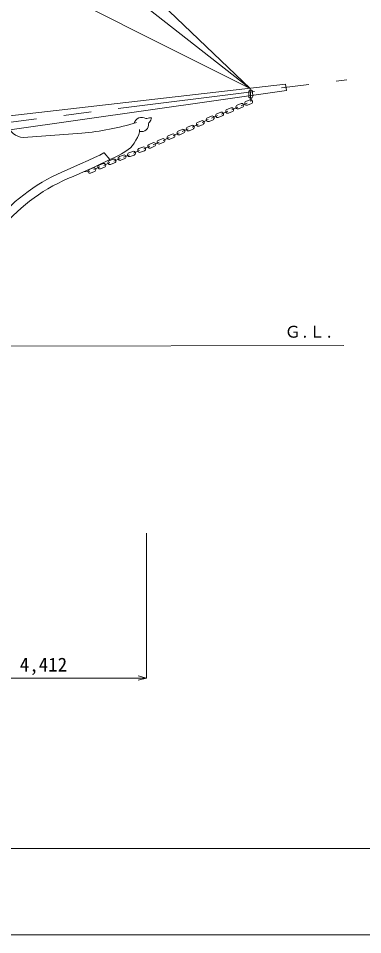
# Model space of a CAD drawing. Units: millimetres, scale not verified. Extents: x -51050 to 51050, y -29700 to 29700.
# Drawn here: x 30056 to 38024, y -29700 to -8471 of the extents above; entities that cross this region are included whole.
import ezdxf
from ezdxf.enums import TextEntityAlignment as Align

# ---------------------------------------------------------------- set-up
doc = ezdxf.new("R2010")
doc.units = ezdxf.units.MM
doc.header["$LTSCALE"] = 100
doc.linetypes.add('USER1', pattern=[50.8, 31.75, -6.35, 6.35, -6.35])
for name, color, linetype, lineweight in [('0-0_GL', 7, 'Continuous', 18), ('0-2_sunpou', 7, 'Continuous', 18), ('0-3_keijou', 7, 'Continuous', 18), ('0-4_frame', 7, 'Continuous', 18), ('0-6_center', 7, 'USER1', 18)]:
    doc.layers.add(name, color=color, linetype=linetype, lineweight=lineweight)
doc.layers.add('0-5_text', color=7, linetype='Continuous')
doc.styles.add('ＭＳ ゴシック', font='')
doc.styles.get('ＭＳ ゴシック').set_extended_font_data('MS Gothic')

msp = doc.modelspace()

# ---------------------------------------------------------------- linework, layer by layer
at = {"layer": '0-0_GL'}
msp.add_line((28604.2, -16071.4), (37585.1, -16053.9), dxfattribs=at)
at = {"layer": '0-2_sunpou'}
for p, q in [((33019.6, -20395.3), (33019.6, -23753.6)), ((33019.6, -23753.6), (-42024.4, -23753.6)), ((33019.6, -23753.6), (32826.4, -23701.9)), ((33019.6, -23753.6), (32826.4, -23805.4))]:
    msp.add_line(p, q, dxfattribs=at)
at = {"layer": '0-3_keijou'}
for p, q in [((27263.6, -11027.3), (36240.7, -9999.7)), ((29859.5, -11051.6), (36258.9, -10140.1)), ((35389.6, -10278.2), (35386.9, -10178.3)), ((35420.1, -10093.6), (35436.6, -10397.3)), ((35479.5, -10275.9), (35476.9, -10175.9)), ((36240.7, -9999.7), (36258.9, -10140.1)), ((35323, -10399.5), (35415.9, -10362.5)), ((34884.2, -10582.5), (34977.5, -10546.5)), ((34993.6, -10588.5), (35134.7, -10526.2)), ((35118, -10484.4), (35210.9, -10447.4)), ((35151.3, -10568), (35244.2, -10531)), ((35212.2, -10497.5), (35353.7, -10437.4)), ((35356.3, -10483.1), (35449.2, -10446.1)), ((34312.2, -10885.5), (34451.1, -10818.5)), ((34433.1, -10777.3), (34524.7, -10737.2)), ((34469.1, -10859.7), (34560.8, -10819.7)), ((34527.6, -10787.3), (34665.2, -10724.5)), ((34649.4, -10682.4), (34743.2, -10647.5)), ((34680.9, -10766.7), (34774.6, -10731.8)), ((34900.3, -10624.5), (34758.9, -10689.6)), ((34916.5, -10666.5), (35009.8, -10630.5)), ((33850.8, -11095), (33988.4, -11032.2)), ((33971.3, -10990.6), (34063.8, -10952.6)), ((34005.5, -11073.9), (34098, -11035.9)), ((34220.1, -10924.5), (34080.9, -10994.3)), ((34202.6, -10883), (34294.7, -10844)), ((34237.7, -10965.9), (34329.8, -10926.9)), ((30174.3, -11229.7), (31523.8, -11132.2)), ((33543.4, -11232.2), (33404.1, -11302)), ((33525.8, -11190.7), (33617.9, -11151.7)), ((33560.9, -11273.6), (33653, -11234.6)), ((33635.5, -11193.2), (33774.4, -11126.2)), ((33756.3, -11085), (33848, -11044.9)), ((33792.4, -11167.4), (33884, -11127.4)), ((32846.9, -11489.2), (32940.3, -11453.7)), ((32956.3, -11495.7), (33097.6, -11433.9)), ((33079.6, -11392.7), (33171.2, -11352.6)), ((33115.6, -11475.1), (33207.2, -11435.1)), ((33174.1, -11402.7), (33311.6, -11339.9)), ((33294.5, -11298.3), (33387.1, -11260.3)), ((33328.7, -11381.6), (33421.2, -11343.6)), ((32393.5, -11674.6), (32486.5, -11637.9)), ((32487.5, -11688), (32627.3, -11630.4)), ((32611.8, -11588.2), (32705.6, -11553.7)), ((32642.8, -11672.7), (32736.7, -11638.1)), ((32862.9, -11531.3), (32721.2, -11595.9)), ((32878.9, -11573.3), (32972.3, -11537.8)), ((31924.1, -11870.8), (32018, -11836.2)), ((32175.2, -11813.8), (32033.5, -11878.5)), ((32159.2, -11771.8), (32252.7, -11736.2)), ((32191.2, -11855.9), (32284.7, -11820.3)), ((32268.7, -11778.3), (32410, -11716.5)), ((32426.4, -11758.3), (32519.5, -11721.7)), ((31561.1, -12030.9), (31711.3, -12013.3)), ((31693.3, -11975.1), (31785.3, -11936)), ((31728.4, -12057.9), (31820.5, -12018.8)), ((31799.9, -11970.6), (31939.7, -11913)), ((31955.2, -11955.2), (32049.1, -11920.7))]:
    msp.add_line(p, q, dxfattribs=at)
for points in [[(11035.3, 13045.5), (11039.9, 12995.7), (11239.1, 13014.4), (35420.1, -10093.6), (11793.2, 8416.2)], [(35420.1, -10093.6), (11792.9, 1750), (28720.3, -10772.1)], [(33006, -10793.3), (33032.1, -10793.3), (33063.2, -10781.7), (33090.4, -10775.8), (33111.8, -10773.9), (33129.3, -10773.9), (33137.1, -10785.6), (33131.2, -10801.1), (33121.5, -10828.3), (33109.8, -10855.5), (33094.3, -10876.9), (33078.7, -10892.4), (33069.9, -10905.2)], [(32862, -11049.1), (32859.3, -11103.9), (32843, -11164.4), (32813.5, -11229.3), (32778.1, -11297.2), (32739.7, -11363.6), (32696.9, -11416.7), (32648.2, -11468.4), (32598, -11506.8), (32516.8, -11565.8), (32443, -11607.1), (32370.7, -11648.4), (32282.1, -11692.7), (32173.1, -11739.1), (32076.9, -11789), (31952.9, -11848.1), (31808.3, -11916.6), (31634, -11996.4), (31322.2, -12132.3)], [(32173.1, -11739.1), (32043.3, -11585.2), (32036, -11588.3), (31939.8, -11638.2), (31815.8, -11697.3), (31671.2, -11765.9), (31496.9, -11845.6), (31185.1, -11981.5)]]:
    msp.add_lwpolyline(points, dxfattribs=at)
for centre, radius, start, end in [((35431.9, -10177.1), 45, 1.50261, 181.50261), ((35339.6, -10441.3), 45, 111.72529, 291.72529), ((35434.6, -10277.1), 45, 181.50261, 1.50261), ((35432.5, -10404.3), 45, 291.72529, 111.72529), ((34900.3, -10624.5), 45, 111.05769, 291.05769), ((34993.6, -10588.5), 45, 291.05769, 111.05769), ((35134.7, -10526.2), 45, 111.72529, 291.72529), ((35227.6, -10489.2), 45, 291.72529, 111.72529), ((32909, -10944.8), 179.9, 57.36583, 166.58042), ((34451.1, -10818.5), 45, 113.61424, 293.61424), ((34542.7, -10778.5), 45, 293.61424, 113.61424), ((34665.2, -10724.5), 45, 110.42354, 290.42354), ((34758.9, -10689.6), 45, 290.42354, 110.42354), ((30187.9, -10838.6), 391.4, 190.94537, 268.0125), ((30944, -4760.1), 6398.5, 275.19896, 286.7753), ((32901.8, -10927), 169.4, 255.92217, 7.37231), ((33988.4, -11032.2), 45, 112.31249, 292.31249), ((34080.9, -10994.3), 45, 292.31249, 112.31249), ((34220.1, -10924.5), 45, 112.94664, 292.94664), ((34312.2, -10885.5), 45, 292.94664, 112.94664), ((33543.4, -11232.2), 45, 112.94664, 292.94664), ((33635.5, -11193.2), 45, 292.94664, 112.94664), ((33774.4, -11126.2), 45, 113.61424, 293.61424), ((33866, -11086.2), 45, 293.61424, 113.61424), ((32956.3, -11495.7), 45, 290.83491, 110.83491), ((33097.6, -11433.9), 45, 113.61424, 293.61424), ((33189.2, -11393.8), 45, 293.61424, 113.61424), ((33311.6, -11339.9), 45, 112.31249, 292.31249), ((33404.1, -11302), 45, 292.31249, 112.31249), ((32410, -11716.5), 45, 111.50251, 291.50251), ((32503, -11679.8), 45, 291.50251, 111.50251), ((32627.3, -11630.4), 45, 110.20076, 290.20076), ((32721.2, -11595.9), 45, 290.20076, 110.20076), ((32862.9, -11531.3), 45, 110.83491, 290.83491), ((31939.7, -11913), 45, 110.20076, 290.20076), ((32033.5, -11878.5), 45, 290.20076, 110.20076), ((32175.2, -11813.8), 45, 110.83491, 290.83491), ((32268.7, -11778.3), 45, 290.83491, 110.83491), ((32741, -15867.7), 4186, 111.82002, 167.99223), ((31710.9, -12016.5), 45, 113.01175, 293.01175), ((31802.9, -11977.4), 45, 293.01175, 113.01175), ((32878.1, -16018.5), 4186, 111.82002, 167.99223)]:
    msp.add_arc(centre, radius, start, end, dxfattribs=at)
at = {"layer": '0-4_frame'}
for points in [[(-51049.6, -29699.5), (51050.4, -29699.5), (51050.4, 29700.5), (-51049.6, 29700.5)], [(-49049.6, -27699.5), (49050.4, -27699.5), (49050.4, 27700.5), (-49049.6, 27700.5)]]:
    msp.add_lwpolyline(points, close=True, dxfattribs=at)
at = {"layer": '0-6_center'}
msp.add_line((27327.8, -11195.5), (37656.5, -9895.1), dxfattribs=at)

# ---------------------------------------------------------------- texts
at = {"layer": '0-2_sunpou', "style": 'ＭＳ ゴシック'}
msp.add_text('4,412', height=322.6, dxfattribs=at).set_placement((30087.7, -23700.7), align=Align.BOTTOM_LEFT)
at = {"layer": '0-5_text', "style": 'ＭＳ ゴシック'}
msp.add_text('Ｇ.Ｌ.', height=274.9, dxfattribs=at).set_placement((36219.1, -15951.9), align=Align.BOTTOM_LEFT)

doc.saveas('drawing.dxf')
